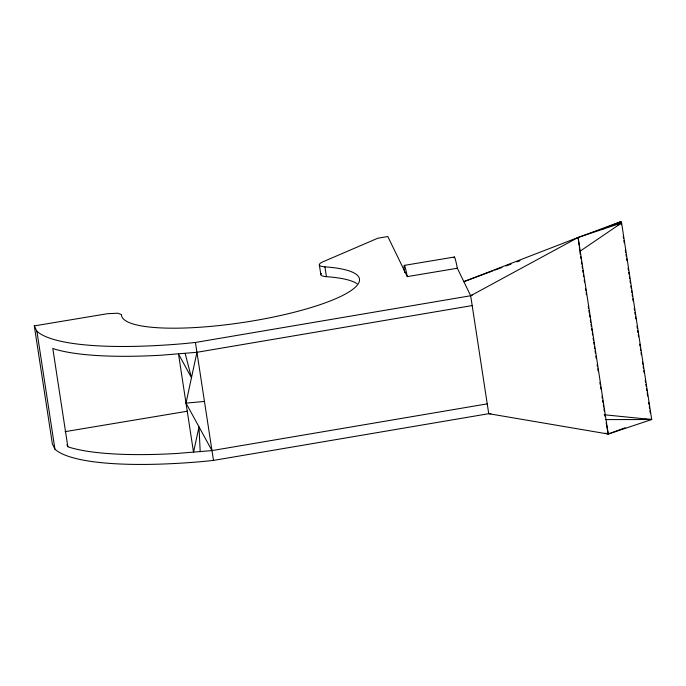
<?xml version="1.0" encoding="UTF-8"?>
<svg xmlns="http://www.w3.org/2000/svg" width="686" height="686" viewBox="0 0 686 686"><rect width="100%" height="100%" fill="white"/><g stroke="black" fill="none" stroke-linecap="round" stroke-linejoin="round"><path stroke-width="1.03" d="M487.24 403.865L211.983 450.591L186.009 403.111L196.933 352.295L472.191 305.57M579.816 251.376L621.61 222.941L620.959 221.604L578.135 237.459L463.847 281.654L492.934 270.833M576.437 238.565L578.135 237.459L621.61 222.941L651.7 419.532L608.233 434.041L488.741 413.692L213.483 460.409L201.71 461.609A207.935 43.758 -8.7 0 1 54.957 449.219L52.359 443.868L34.3 325.901L107.496 313.699L117.735 313.228L121.448 314.565A120.367 25.331 -8.7 0 0 285.71 314.325A120.367 25.331 -8.7 0 0 324.915 266.845A19.474 4.099 -8.7 0 1 322.549 261.975L377.806 238.222L387.822 236.55L407.278 276.612L457.339 268.243L470.682 295.743L488.741 413.692L490.867 413.769M34.3 325.901L36.907 331.269A207.935 43.758 -8.7 0 0 183.651 343.652L195.433 342.468L470.682 295.743L578.135 237.459L608.233 434.041L625.16 427.772M617.846 224.974L621.61 222.941L618.721 224.331M470.682 295.743L472.611 294.809M601.442 229.493L604.366 228.309M606.321 227.52L620.959 221.604L621.439 224.768M494.94 270.087L501.963 267.471M505.976 265.979L510.993 264.11M517.004 261.872L520.014 260.749M404.354 265.379L454.415 257.01M65.093 431.657L187.492 411.197M211.983 450.591L176.431 453.497A207.935 43.758 -8.7 0 1 69.372 447.298L67.837 446.706L52.788 348.411L54.331 349.011A207.935 43.758 -8.7 0 0 161.39 355.202L196.933 352.295M186.009 403.111L204.462 401.447M605.567 419.592L651.7 419.532L649.573 419.275M644.24 419.257L651.7 419.532L604.186 414.756M605.155 433.2L608.233 434.041L606.141 422.687M66.902 444.794L67.837 446.706M185.16 353.487L191.471 377.703L178.489 353.967L193.529 452.254L199 426.855L200.201 451.774M623.222 236.396L623.548 238.514M623.866 240.623L624.191 242.741M625.323 250.141L625.649 252.251M625.975 254.369L626.292 256.478M626.618 258.596L626.944 260.706M628.076 268.106L628.402 270.215M628.719 272.333L629.045 274.443M629.371 276.561L629.688 278.67M630.014 280.788L630.34 282.898M630.828 286.071L631.146 288.189M631.472 290.298L631.797 292.416M632.123 294.526L632.441 296.644M632.766 298.753L633.092 300.871M634.224 308.271L634.55 310.381M634.867 312.499L635.193 314.608M635.519 316.726L635.836 318.836M636.977 326.236L637.294 328.345M637.62 330.463L637.946 332.573M638.263 334.691L638.589 336.8M639.721 344.2L640.047 346.319M640.372 348.428L640.698 350.546M641.016 352.655L641.341 354.773M642.473 362.174L642.799 364.283M643.125 366.401L643.442 368.511M643.768 370.629L644.094 372.738M645.226 380.138L645.552 382.248M645.869 384.366L646.195 386.484M646.521 388.593L646.838 390.711M647.164 392.821L647.653 395.994M648.622 402.33L648.947 404.448M649.273 406.558L649.591 408.676M649.916 410.785L650.242 412.903M579.979 252.439L580.305 254.549M580.63 256.667L580.956 258.785M581.436 261.958L581.762 264.076M582.088 266.194L582.414 268.303M582.731 270.421L583.057 272.539M583.383 274.657L583.709 276.767M584.189 279.939L584.515 282.057M585.492 288.403L585.81 290.521M586.136 292.639L586.461 294.757M588.245 306.393L588.562 308.511M588.888 310.621L589.214 312.739M589.54 314.857L589.857 316.975M590.346 320.148L590.672 322.257M590.998 324.375L591.315 326.493M591.641 328.611L591.967 330.721M592.292 332.839L592.618 334.957M593.098 338.129L593.424 340.247M593.75 342.365L594.067 344.475M594.393 346.593L594.719 348.711M595.045 350.829L595.371 352.938M595.851 356.111L596.177 358.229M597.146 364.575L597.472 366.693M597.798 368.811L598.123 370.929M599.898 382.565L600.224 384.683M600.55 386.793L600.876 388.911M602.008 396.319L602.334 398.437M602.651 400.547L602.977 402.665M603.303 404.783L603.629 406.901M603.954 409.01L604.272 411.128M604.76 414.301L605.086 416.419M324.915 266.845L326.416 276.672A120.367 25.331 -8.7 0 1 357.063 283.695M319.316 264.676L320.816 274.503M195.433 342.468L213.483 460.409M36.907 331.269L54.957 449.219M578.135 237.459L579.095 245.408M579.336 247.397L579.696 250.381M404.62 272.599A234.801 14.92 80.5 0 1 404.346 270.576A18.376 1.166 80.5 0 1 407.278 276.612M454.158 257.747A18.376 1.166 80.5 0 1 457.339 268.243M326.416 276.672A19.474 4.099 -8.7 0 1 321.391 273.482"/></g></svg>
